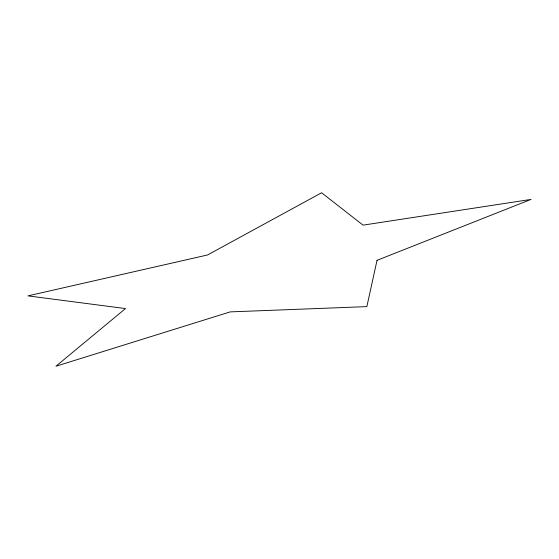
<?xml version="1.0" encoding="UTF-8"?>
<svg xmlns="http://www.w3.org/2000/svg" width="559" height="559" viewBox="0 0 559 559"><rect width="100%" height="100%" fill="white"/><g stroke="black" fill="none" stroke-linecap="round" stroke-linejoin="round"><path stroke-width="0.84" d="M377.032 260.333L366.851 306.618L230.21 311.887L55.914 366.243L125.482 308.568L27.95 295.872L207.585 254.96L321.6 192.757L363.05 225.144L531.05 199.402L377.032 260.333"/></g></svg>
